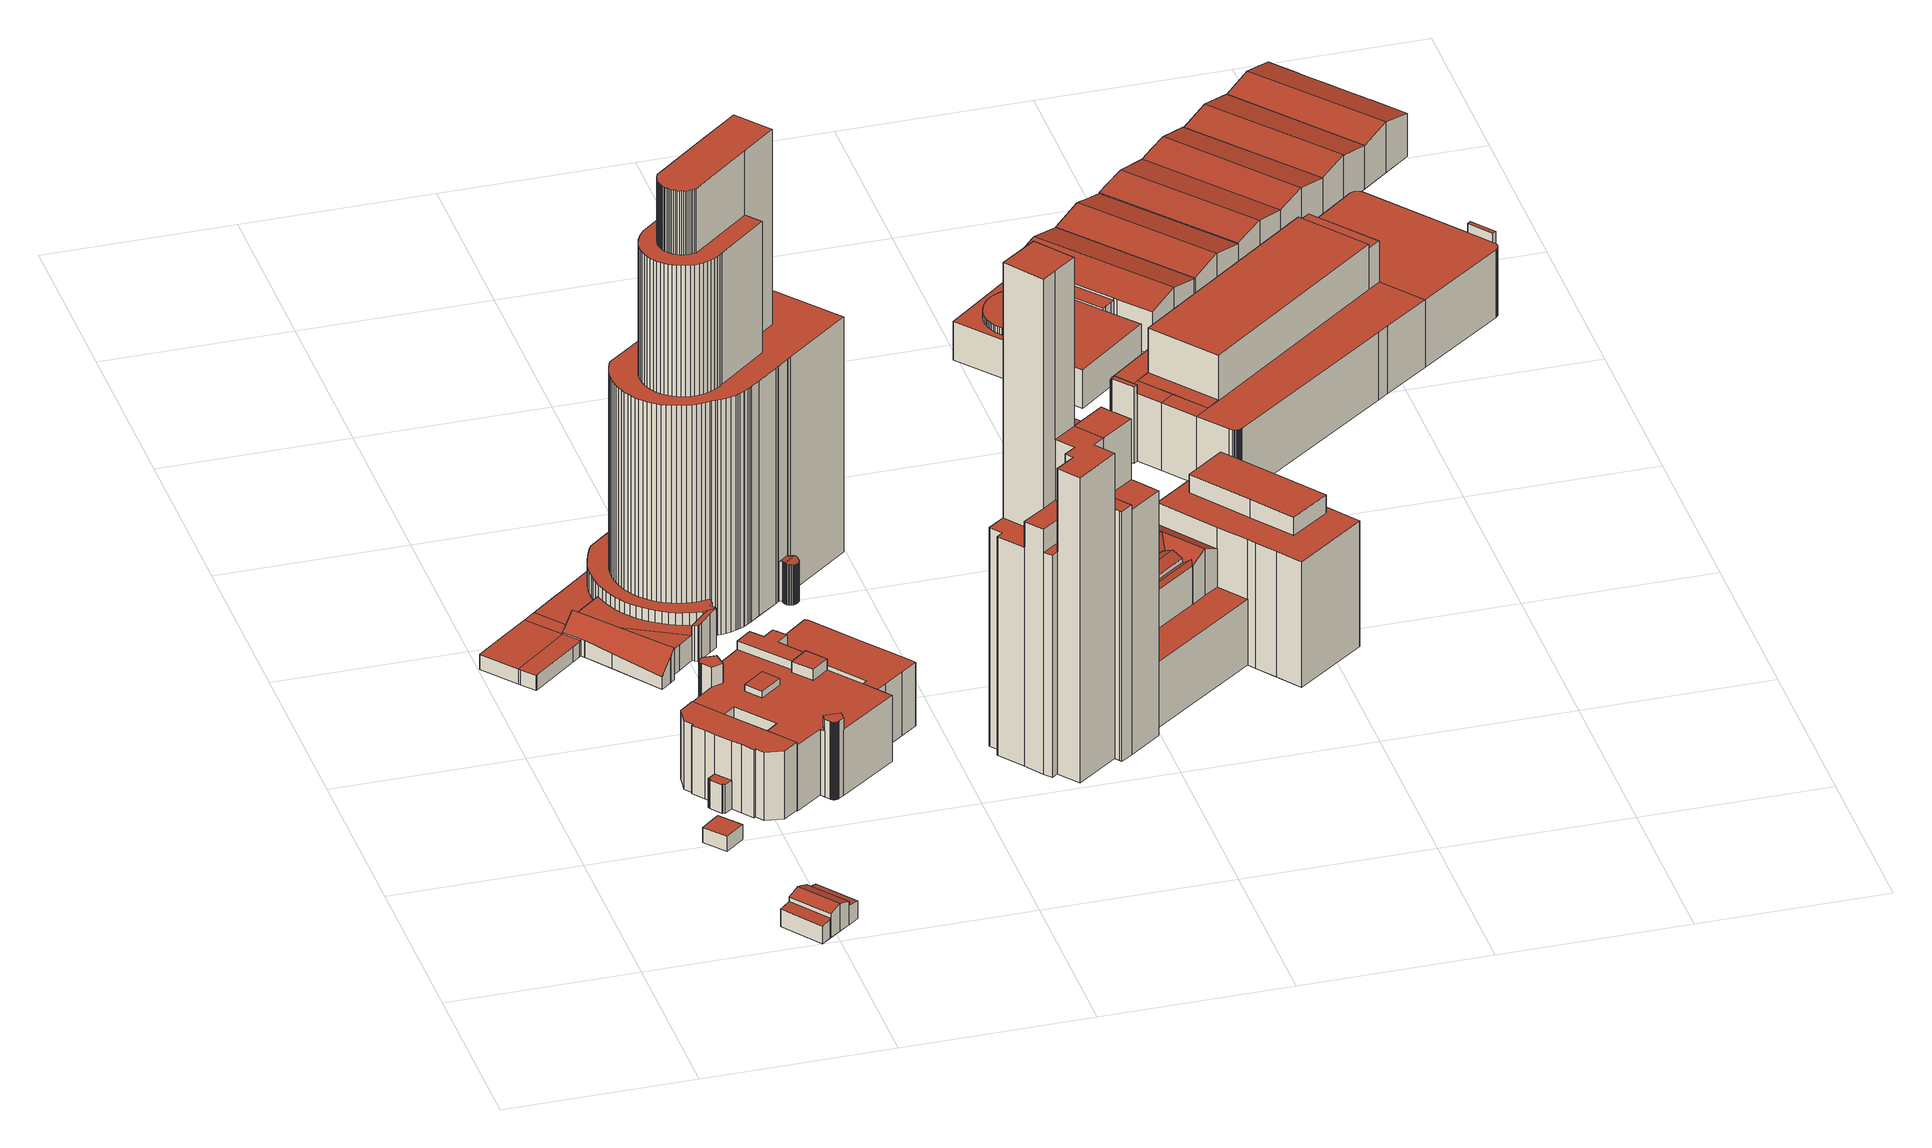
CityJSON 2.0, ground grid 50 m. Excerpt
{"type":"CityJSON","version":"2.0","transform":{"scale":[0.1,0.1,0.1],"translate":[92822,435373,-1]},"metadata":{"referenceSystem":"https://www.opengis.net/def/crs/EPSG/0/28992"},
"CityObjects":{
"building1":{"type":"Building","attributes":{"TerrainHeight":-0.33,"bron_geo":"Lidar 15-30 punten - nov. 2008","bron_tex":"UltraCAM-X 10cm juni 2008","status":"1","voll_tex":"complete"},"geometry":[{"type":"MultiSurface","lod":"2","boundaries":[[[0,1,2,3,4]],[[5,6,0,4,7]],[[8,9,10,11,12,13]],[[14,15,16,17,18,19]],[[20,21,22,23]],[[19,24,25,14]],[[18,23,24,19]],[[17,26,23,18]],[[16,20,26,17]],[[15,27,20,16]],[[3,28,29,4]],[[2,25,28,3]],[[1,15,14,2]],[[0,30,27,1]],[[7,31,32,5]],[[4,29,31,7]],[[6,33,30,0]],[[5,11,10,6]],[[12,34,22,13]],[[11,32,34,12]],[[9,35,33,10]],[[8,21,35,9]],[[13,22,21,8]]],"semantics":{"surfaces":[{"type":"RoofSurface"},{"type":"GroundSurface"},{"type":"WallSurface"}],"values":[0,0,0,0,1,2,2,2,2,2,2,2,2,2,2,2,2,2,2,2,2,2,2]}}]},
"building2":{"type":"Building","attributes":{"TerrainHeight":3.56,"bron_geo":"Lidar 15-30 punten - nov. 2008","bron_tex":"UltraCAM-X 10cm juni 2008","status":"1","voll_tex":"complete"},"geometry":[{"type":"MultiSurface","lod":"2","boundaries":[[[36,37,38,39]],[[40,41,42,43]],[[39,40,43,36]],[[38,41,40,39]],[[37,42,41,38]],[[36,43,42,37]]],"semantics":{"surfaces":[{"type":"RoofSurface"},{"type":"GroundSurface"},{"type":"WallSurface"}],"values":[0,1,2,2,2,2]}}]},
"building3":{"type":"Building","attributes":{"TerrainHeight":3.08,"bron_geo":"Lidar 15-30 punten - nov. 2008","bron_tex":"UltraCAM-X 10cm juni 2008","status":"1","voll_tex":"complete"},"geometry":[{"type":"MultiSurface","lod":"2","boundaries":[[[44,45,46,47,48]],[[49,50,51,52]],[[53,54,55,56,57,58,59,60]],[[61,62,63,64,65,66,67,64,63,68,69,70,71,72,73,74,75,76,77,78,79,80,81,82,83,84,85,86,87,88,89,90,91]],[[92,93,94,95,96,97,98,99,100]],[[101,102,103,104,105,106,107,108,109,110,111,112,113,114,115]],[[116,117,118,119,120,121,122,123,124,125,126,127,128,129,130,131]],[[132,133,134,135,136]],[[137,138,139,140,141,142,143,144,145,146,147,148,149,150,151,152,153,154,155,156,157,158,159,160,161,162]],[[163,164,165,166,167,168,169,170,171,172,173,174,175,176,177,178,179,180,181,182,183,184,185]],[[186,187,188,189]],[[190,191,192,193,194,195,196,197,198,199,200,201,202,203,204,205,206,207,208,209,210,211,212,213,214,215,216,217,218,219,220,221,222,223,224,225,226,227,228,229,230,231,232,233,234,235,236,237,238,239,240,241,242,243,244,245,246,247,248,249,250,251,252,253,254,255,256,257,258,259,260]],[[47,82,81,48]],[[46,92,100,47]],[[45,132,136,46]],[[44,80,79,45]],[[48,81,80,44]],[[60,228,227,53]],[[58,222,221,59]],[[57,223,222,58]],[[56,224,223,57]],[[55,225,224,56]],[[54,226,225,55]],[[53,227,226,54]],[[89,261,235,90]],[[88,236,261,89]],[[84,262,263,85]],[[83,264,262,84]],[[78,133,132,79]],[[77,163,185,78]],[[76,193,192,77]],[[75,265,193,76]],[[71,213,266,72]],[[70,214,213,71]],[[69,215,214,70]],[[63,187,186,68]],[[62,188,187,63]],[[61,189,188,62]],[[90,235,234,91]],[[98,247,264,99]],[[97,248,247,98]],[[96,249,248,97]],[[95,250,249,96]],[[94,180,179,95]],[[93,181,180,94]],[[92,182,181,93]],[[99,83,82,100]],[[106,242,241,107]],[[105,243,242,106]],[[104,244,243,105]],[[103,267,244,104]],[[102,245,267,103]],[[101,246,245,102]],[[115,263,246,101]],[[114,86,85,115]],[[113,87,86,114]],[[112,88,87,113]],[[111,237,236,112]],[[110,238,237,111]],[[109,239,238,110]],[[108,240,239,109]],[[107,241,240,108]],[[128,233,232,129]],[[127,234,233,128]],[[126,61,91,127]],[[125,186,189,126]],[[124,69,68,125]],[[123,216,215,124]],[[122,217,216,123]],[[121,218,217,122]],[[120,219,218,121]],[[119,220,219,120]],[[118,221,220,119]],[[117,60,59,118]],[[116,229,228,117]],[[131,230,229,116]],[[130,231,230,131]],[[129,232,231,130]],[[139,73,72,140]],[[138,74,73,139]],[[137,75,74,138]],[[162,194,265,137]],[[161,195,194,162]],[[160,196,195,161]],[[159,197,196,160]],[[158,198,197,159]],[[157,268,198,158]],[[156,199,268,157]],[[155,200,199,156]],[[154,201,200,155]],[[153,202,201,154]],[[152,203,202,153]],[[151,204,203,152]],[[150,269,204,151]],[[149,205,269,150]],[[148,206,205,149]],[[147,207,206,148]],[[146,208,207,147]],[[145,270,208,146]],[[144,209,270,145]],[[143,210,209,144]],[[142,211,210,143]],[[141,212,211,142]],[[140,266,212,141]],[[178,251,250,179]],[[177,252,251,178]],[[176,253,252,177]],[[175,254,253,176]],[[174,271,254,175]],[[173,255,271,174]],[[172,272,255,173]],[[171,256,272,172]],[[170,257,256,171]],[[169,258,257,170]],[[168,259,258,169]],[[167,260,259,168]],[[166,190,260,167]],[[165,273,190,166]],[[164,191,273,165]],[[163,192,191,164]],[[184,134,133,185]],[[183,135,134,184]],[[182,136,135,183]],[[51,66,65,52]],[[50,67,66,51]],[[49,64,67,50]],[[52,65,64,49]]],"semantics":{"surfaces":[{"type":"RoofSurface"},{"type":"GroundSurface"},{"type":"WallSurface"}],"values":[0,0,0,0,0,0,0,0,0,0,0,1,2,2,2,2,2,2,2,2,2,2,2,2,2,2,2,2,2,2,2,2,2,2,2,2,2,2,2,2,2,2,2,2,2,2,2,2,2,2,2,2,2,2,2,2,2,2,2,2,2,2,2,2,2,2,2,2,2,2,2,2,2,2,2,2,2,2,2,2,2,2,2,2,2,2,2,2,2,2,2,2,2,2,2,2,2,2,2,2,2,2,2,2,2,2,2,2,2,2,2,2,2,2,2,2,2,2,2,2,2,2,2,2,2,2,2]}}]},
"building4":{"type":"Building","attributes":{"TerrainHeight":3.05,"bron_geo":"Lidar 15-30 punten - nov. 2008","bron_tex":"UltraCAM-X 10cm juni 2008","status":"1","voll_tex":"complete"},"geometry":[{"type":"MultiSurface","lod":"2","boundaries":[[[274,275,276,277,278,279,280,281,282,283,284,285,286]],[[287,288,289,290,291,292,293,294,295,296,297,298,299,300,301,302]],[[303,304,305,306,307,308,309,310,311,312,313,314,315,316,317,318,319,320,321,322,323,324,325,326]],[[327,328,304,303]],[[329,330,290,289]],[[331,330,329,332,333]],[[334,335,336,337,338,339,330,331]],[[340,341,342,343,344,345,346,347,348]],[[349,350,351,352,353,354,355,356,357,358,359,360,361,362,363,364,365,366,367]],[[368,369,370,371,372,373,374,375,376,377,378,379,380,381,382,383,384,385,386,387,388,389,390,391,392,393,394,395,396,397,398,399,400,401,357,356]],[[402,403,404,405,406,407,408,409,410,411,412,413,414,415,416,417,418,419,420,421,422,423,424,425,426,427,428,429,430,431,432,433,434,435,436,437]],[[438,439,440,441,442,443,444,445,446,447,448,449,450,451,452,453,454,455,456,457,458,459,460,461,462,463,464,465,466,467,468,469,470,471,472,473,474,475,476,477,478,479,480,481,482,483,484,485,486,487,488,489,490,491,492,493,494,495,496,497,498,499,500,501,502,503,504,505,506,507,508,509,510,511,512,513,514,515,516,517]],[[518,519,520,521,522,523,524,525,526,527,528,529,530,531,532,533,534,535,536,537,538,539,540,541,542,543,544,545,546,547,548,549,550,551,552,553,554,555,556,519,518,557,558,559,560,561,562,563,564,565,566,567,568,569,570,571,572,573,574,575,576,577,578,579,580,581,582,583,584,585,586,587,588,589,590,591,592,593,594,595,596,597,598,599,600,601,602,603,604,605,606,607,608,609,610,611]],[[612,613,614,615,616,617,618,619,620,621,622,623,624,625,626,627,628,629,630,631,632,633,634,635,636,637,638,639,640,641,642,643,644,645,646,647,648,649,650,651,652,653,654,655,656,657,658,659,660,661,662,663,664,665,666,667,668,669,670,671,672,673,674,675,676,677,678,679]],[[680,681,682,683,684,685,686,687,688,689,690,691,692,693,694,695,696,697,698,699,700,701,702,703,704,705,706,707,708,709,710,711,712,713,714,715,716,717,718,719,720,721,722,723,724,725,726,727,728,729,730,731,732,733,734,735,736,737,738,739,740,741,742,743,744,745,746,747,748,749,750,751,752,753,754,755,756,757,758,759,760]],[[436,672,671,437]],[[435,673,672,436]],[[434,674,673,435]],[[433,675,674,434]],[[432,676,675,433]],[[431,677,676,432]],[[430,678,677,431]],[[429,679,678,430]],[[428,554,553,429]],[[427,555,554,428]],[[426,556,555,427]],[[425,647,646,426]],[[424,648,647,425]],[[423,649,648,424]],[[422,650,649,423]],[[421,651,650,422]],[[420,652,651,421]],[[419,653,652,420]],[[418,654,653,419]],[[417,655,654,418]],[[416,656,655,417]],[[415,657,656,416]],[[414,658,657,415]],[[413,659,658,414]],[[412,660,659,413]],[[411,661,660,412]],[[410,662,661,411]],[[409,663,662,410]],[[408,664,663,409]],[[407,665,664,408]],[[406,666,665,407]],[[405,667,666,406]],[[404,668,667,405]],[[403,669,668,404]],[[402,670,669,403]],[[437,671,670,402]],[[488,295,294,489]],[[487,296,295,488]],[[486,297,296,487]],[[485,298,297,486]],[[484,299,298,485]],[[483,300,299,484]],[[482,301,300,483]],[[481,302,301,482]],[[480,753,761,481]],[[479,754,753,480]],[[478,762,754,479]],[[477,755,762,478]],[[476,763,755,477]],[[475,756,763,476]],[[474,764,756,475]],[[473,757,764,474]],[[472,758,757,473]],[[471,759,758,472]],[[517,765,732,438]],[[516,733,765,517]],[[515,734,733,516]],[[514,735,734,515]],[[513,736,735,514]],[[512,737,736,513]],[[510,766,767,511]],[[509,307,306,510]],[[508,308,307,509]],[[507,309,308,508]],[[506,310,309,507]],[[505,311,310,506]],[[504,312,311,505]],[[503,313,312,504]],[[502,314,313,503]],[[501,315,314,502]],[[500,316,315,501]],[[499,317,316,500]],[[498,318,317,499]],[[497,319,318,498]],[[496,320,319,497]],[[495,321,320,496]],[[494,322,321,495]],[[493,323,322,494]],[[492,324,323,493]],[[491,768,769,492]],[[490,293,292,491]],[[489,294,293,490]],[[566,464,463,567]],[[565,465,464,566]],[[564,466,465,565]],[[563,467,466,564]],[[562,468,467,563]],[[561,469,468,562]],[[560,470,469,561]],[[559,471,470,560]],[[558,760,759,559]],[[557,680,760,558]],[[518,681,680,557]],[[611,682,681,518]],[[610,367,366,611]],[[609,721,720,610]],[[608,722,721,609]],[[607,770,722,608]],[[606,723,770,607]],[[605,771,723,606]],[[604,724,771,605]],[[603,772,724,604]],[[602,725,772,603]],[[601,726,725,602]],[[600,773,726,601]],[[599,727,773,600]],[[598,728,727,599]],[[597,729,728,598]],[[596,730,729,597]],[[595,774,730,596]],[[594,731,774,595]],[[593,775,731,594]],[[592,732,775,593]],[[591,439,438,592]],[[590,440,439,591]],[[589,441,440,590]],[[588,442,441,589]],[[587,443,442,588]],[[586,444,443,587]],[[585,445,444,586]],[[584,446,445,585]],[[583,447,446,584]],[[582,448,447,583]],[[581,449,448,582]],[[580,450,449,581]],[[579,451,450,580]],[[578,452,451,579]],[[577,453,452,578]],[[576,454,453,577]],[[575,455,454,576]],[[574,456,455,575]],[[573,457,456,574]],[[572,458,457,573]],[[571,459,458,572]],[[570,460,459,571]],[[569,461,460,570]],[[568,462,461,569]],[[567,463,462,568]],[[619,545,544,620]],[[618,546,545,619]],[[617,547,546,618]],[[616,548,547,617]],[[615,549,548,616]],[[614,550,549,615]],[[613,551,550,614]],[[612,552,551,613]],[[679,553,552,612]],[[645,519,556,646]],[[644,520,519,645]],[[643,521,520,644]],[[642,522,521,643]],[[641,523,522,642]],[[640,524,523,641]],[[639,525,524,640]],[[638,526,525,639]],[[637,527,526,638]],[[636,528,527,637]],[[635,529,528,636]],[[634,530,529,635]],[[633,531,530,634]],[[632,532,531,633]],[[631,533,532,632]],[[630,534,533,631]],[[629,535,534,630]],[[628,536,535,629]],[[627,537,536,628]],[[626,538,537,627]],[[625,539,538,626]],[[624,540,539,625]],[[623,541,540,624]],[[622,542,541,623]],[[621,543,542,622]],[[620,544,543,621]],[[288,751,776,289]],[[287,752,751,288]],[[302,761,752,287]],[[291,777,768,292]],[[325,291,290,326]],[[324,769,777,325]],[[305,778,766,306]],[[326,779,780,303]],[[328,781,740,304]],[[327,741,781,328]],[[303,780,741,327]],[[289,776,782,329]],[[332,783,750,333]],[[329,782,783,332]],[[333,750,784,331]],[[338,785,746,339]],[[337,747,785,338]],[[336,748,747,337]],[[335,749,748,336]],[[334,786,749,335]],[[331,784,786,334]],[[347,305,304,348]],[[346,767,778,347]],[[345,512,511,346]],[[344,787,737,345]],[[343,738,787,344]],[[342,788,738,343]],[[341,739,788,342]],[[340,789,739,341]],[[348,740,789,340]],[[285,290,330,286]],[[284,741,779,285]],[[283,790,741,284]],[[282,742,790,283]],[[281,743,742,282]],[[280,743,281]],[[279,791,743,280]],[[278,744,791,279]],[[277,792,744,278]],[[276,745,792,277]],[[275,793,745,276]],[[274,746,793,275]],[[286,330,339,274]],[[365,683,682,366]],[[364,684,683,365]],[[363,685,684,364]],[[362,686,685,363]],[[361,794,686,362]],[[360,687,794,361]],[[359,795,687,360]],[[358,688,795,359]],[[357,689,688,358]],[[355,714,796,356]],[[354,715,714,355]],[[353,716,715,354]],[[352,717,716,353]],[[351,797,717,352]],[[350,718,797,351]],[[349,719,718,350]],[[367,720,719,349]],[[401,798,689,357]],[[400,690,798,401]],[[399,799,690,400]],[[398,691,799,399]],[[397,692,691,398]],[[396,693,692,397]],[[395,694,693,396]],[[394,695,694,395]],[[393,696,695,394]],[[392,697,696,393]],[[391,800,697,392]],[[390,698,800,391]],[[389,699,698,390]],[[388,700,699,389]],[[387,801,700,388]],[[386,701,801,387]],[[385,802,701,386]],[[384,702,802,385]],[[383,803,702,384]],[[382,703,803,383]],[[381,804,703,382]],[[380,704,804,381]],[[379,705,704,380]],[[378,805,705,379]],[[377,706,805,378]],[[376,707,706,377]],[[375,806,707,376]],[[374,708,806,375]],[[373,709,708,374]],[[372,807,709,373]],[[371,710,807,372]],[[370,711,710,371]],[[369,712,711,370]],[[368,713,712,369]],[[356,796,713,368]]],"semantics":{"surfaces":[{"type":"RoofSurface"},{"type":"GroundSurface"},{"type":"WallSurface"}],"values":[0,0,0,0,0,0,0,0,0,0,0,0,0,0,1,2,2,2,2,2,2,2,2,2,2,2,2,2,2,2,2,2,2,2,2,2,2,2,2,2,2,2,2,2,2,2,2,2,2,2,2,2,2,2,2,2,2,2,2,2,2,2,2,2,2,2,2,2,2,2,2,2,2,2,2,2,2,2,2,2,2,2,2,2,2,2,2,2,2,2,2,2,2,2,2,2,2,2,2,2,2,2,2,2,2,2,2,2,2,2,2,2,2,2,2,2,2,2,2,2,2,2,2,2,2,2,2,2,2,2,2,2,2,2,2,2,2,2,2,2,2,2,2,2,2,2,2,2,2,2,2,2,2,2,2,2,2,2,2,2,2,2,2,2,2,2,2,2,2,2,2,2,2,2,2,2,2,2,2,2,2,2,2,2,2,2,2,2,2,2,2,2,2,2,2,2,2,2,2,2,2,2,2,2,2,2,2,2,2,2,2,2,2,2,2,2,2,2,2,2,2,2,2,2,2,2,2,2,2,2,2,2,2,2,2,2,2,2,2,2,2,2,2,2,2,2,2,2,2,2,2,2,2,2,2,2,2,2,2,2,2,2,2,2,2,2,2,2,2,2,2,2,2,2,2,2,2,2,2,2,2,2,2]}}]},
"building5":{"type":"Building","attributes":{"TerrainHeight":1.81,"bron_geo":"Lidar 15-30 punten - nov. 2008","bron_tex":"UltraCAM-X 10cm juni 2008","status":"1","voll_tex":"complete"},"geometry":[{"type":"MultiSurface","lod":"2","boundaries":[[[808,809,810,811]],[[811,810,812,813,814,815]],[[816,817,818,819,820,821,822,823]],[[823,822,824,825,826,827,828]],[[829,830,831,832,833]],[[833,832,834,835,836]],[[837,838,839,840,841,842,843,844,845]],[[845,844,846,847]],[[848,849,850,851,852,853]],[[854,855,856,857,858]],[[859,860,861,862,863,864]],[[865,866,867,868,869,870,871]],[[872,873,874,875,876]],[[877,878,879,880,881]],[[882,883,884,885,886,887,888,889]],[[890,891,892,893,894,895,896,891,890,897,898,899,900,901,902,903,904,905,906,907,908]],[[909,910,911,912,913,914]],[[915,916,917,918]],[[919,920,921,922,923,924]],[[925,859,864,926,927,928,929,930,931,932]],[[933,934,935,936,937,938,939,940,941,942,943,944,945,946,947,948,949,950,951,952,953,954,955]],[[809,842,956,810]],[[808,836,835,809]],[[811,957,958,808]],[[814,817,816,815]],[[813,818,817,814]],[[812,819,818,813]],[[810,956,841,812]],[[815,959,957,811]],[[819,841,820]],[[823,960,959,816]],[[827,945,944,828]],[[826,961,945,827]],[[825,946,961,826]],[[824,840,825]],[[828,944,960,823]],[[830,962,963,831]],[[829,918,964,830]],[[837,948,947,838]],[[845,965,948,837]],[[843,964,966,844]],[[831,963,962,843]],[[842,835,834]],[[839,967,946,840]],[[838,947,967,839]],[[847,968,965,845]],[[844,966,917,846]],[[851,854,858,852]],[[850,935,969,851]],[[849,970,935,850]],[[848,936,970,849]],[[856,933,971,857]],[[855,934,933,856]],[[854,969,934,855]],[[863,867,866,864]],[[862,958,972,863]],[[973,833,836,862]],[[861,829,833,973]],[[860,971,974,861]],[[859,858,857,860]],[[871,975,976,865]],[[870,943,975,871]],[[869,944,943,870]],[[868,959,944,869]],[[867,972,959,868]],[[876,976,977,872]],[[875,866,865,876]],[[874,926,864,875]],[[873,913,912,874]],[[872,884,883,873]],[[877,939,938,878]],[[881,978,939,877]],[[885,979,942,886]],[[884,977,979,885]],[[889,980,981,882]],[[888,940,980,889]],[[887,941,940,888]],[[886,942,941,887]],[[906,982,968,907]],[[905,949,982,906]],[[904,983,949,905]],[[903,950,983,904]],[[902,984,950,903]],[[901,951,984,902]],[[900,952,951,901]],[[899,953,952,900]],[[898,985,953,899]],[[897,954,985,898]],[[890,955,954,897]],[[908,917,916,890]],[[907,847,846,908]],[[913,883,882,914]],[[909,881,880,910]],[[914,981,978,909]],[[915,933,955,916]],[[918,974,933,915]],[[924,893,892,919]],[[923,894,893,924]],[[922,895,894,923]],[[921,896,895,922]],[[920,891,896,921]],[[919,892,891,920]],[[929,879,878,930]],[[928,880,879,929]],[[927,911,910,928]],[[926,912,911,927]],[[925,853,852,859]],[[932,848,853,925]],[[931,937,936,932]],[[930,938,937,931]]],"semantics":{"surfaces":[{"type":"RoofSurface"},{"type":"GroundSurface"},{"type":"WallSurface"}],"values":[0,0,0,0,0,0,0,0,0,0,0,0,0,0,0,0,0,0,0,0,1,2,2,2,2,2,2,2,2,2,2,2,2,2,2,2,2,2,2,2,2,2,2,2,2,2,2,2,2,2,2,2,2,2,2,2,2,2,2,2,2,2,2,2,2,2,2,2,2,2,2,2,2,2,2,2,2,2,2,2,2,2,2,2,2,2,2,2,2,2,2,2,2,2,2,2,2,2,2,2,2,2,2,2,2,2,2,2,2,2]}}]},
"building6":{"type":"Building","attributes":{"TerrainHeight":3.61,"bron_geo":"Lidar 15-30 punten - nov. 2008","bron_tex":"UltraCAM-X 10cm juni 2008","status":"1","voll_tex":"complete"},"geometry":[{"type":"MultiSurface","lod":"2","boundaries":[[[986,987,988,989]],[[990,991,992,993]],[[994,995,996,997]],[[998,999,1000,1001,1002,1003,1004,1005,1006,1007,1008,1009,1010,1011,1012,1013,1014,995,994]],[[1015,1012,1011,1016,1017,1018,1019,1020,1021,1022,1023,1024,1025,1026,1027,1028,1029,1030,1031,1032,1033,1034,1035,1036,1037,1038]],[[1039,1040,1041,1042,1043,1044,1045,1046,1047,1015,1038,1048,1049,1050,1051,1052,1053,1054,1055,1056,1057,1058,1059,1060,1061]],[[1062,997,996,1045,1044]],[[1063,1064,1065,1066]],[[1067,1068,1069,1070]],[[1071,1072,1073,1074]],[[1075,1076,1077,1078,1079,1080,1081,1082,1083,1084,1085,1086,1087,1088,1089,1090,1091,1092,1093,1094,1095,1096,1097,1098,1099,1100,1101,1102,1103,1104,1105,1106,1107,1108,1109,1110,1111,1112,1113,1114,1115,1116,1117,1118,1119,1120,1121,1122,1123,1124,1125,1126,1127,1128,1129,1130,1131,1132,1133]],[[988,1121,1120,989]],[[987,1122,1121,988]],[[986,1123,1122,987]],[[989,1027,1026,986]],[[992,1091,1090,993]],[[1134,1044,1043,992]],[[991,1062,1044,1134]],[[990,1089,1088,991]],[[993,1090,1089,990]],[[997,1135,1136,994]],[[1010,1075,1137,1011]],[[1009,1076,1075,1010]],[[1008,1077,1076,1009]],[[1007,1078,1077,1008]],[[1006,1079,1078,1007]],[[1005,1080,1079,1006]],[[1004,1081,1080,1005]],[[1003,1082,1081,1004]],[[1002,1083,1082,1003]],[[1001,1084,1083,1002]],[[1000,1085,1084,1001]],[[999,1086,1085,1000]],[[998,1087,1086,999]],[[994,1136,1087,998]],[[1037,1110,1138,1038]],[[1036,1111,1110,1037]],[[1035,1112,1111,1036]],[[1034,1113,1112,1035]],[[1033,1114,1113,1034]],[[1032,1115,1114,1033]],[[1031,1116,1115,1032]],[[1030,1117,1116,1031]],[[1029,1118,1117,1030]],[[1028,1119,1118,1029]],[[1027,1120,1119,1028]],[[1025,1124,1123,1026]],[[1024,1125,1124,1025]],[[1023,1126,1125,1024]],[[1022,1127,1126,1023]],[[1021,1128,1127,1022]],[[1020,1129,1128,1021]],[[1019,1130,1129,1020]],[[1018,1131,1130,1019]],[[1017,1132,1131,1018]],[[1016,1133,1132,1017]],[[1011,1137,1133,1016]],[[1060,1097,1096,1061]],[[1059,1098,1097,1060]],[[1058,1099,1098,1059]],[[1057,1100,1099,1058]],[[1056,1101,1100,1057]],[[1055,1102,1101,1056]],[[1054,1103,1102,1055]],[[1053,1104,1103,1054]],[[1052,1105,1104,1053]],[[1051,1106,1105,1052]],[[1050,1107,1106,1051]],[[1049,1108,1107,1050]],[[1048,1109,1108,1049]],[[1038,1138,1109,1048]],[[1042,1092,1091,1043]],[[1041,1093,1092,1042]],[[1040,1094,1093,1041]],[[1039,1095,1094,1040]],[[1061,1096,1095,1039]],[[1062,1088,1135,997]],[[1065,1047,1046,1066]],[[1064,1067,1070,1065]],[[1063,1014,1013,1064]],[[1066,1073,1072,1063]],[[1069,1015,1047,1070]],[[1068,1012,1015,1069]],[[1067,1013,1012,1068]],[[1073,1046,1045,1074]],[[1071,995,1014,1072]],[[1074,1045,996,1139]],[[1139,996,995,1071]]],"semantics":{"surfaces":[{"type":"RoofSurface"},{"type":"GroundSurface"},{"type":"WallSurface"}],"values":[0,0,0,0,0,0,0,0,0,0,1,2,2,2,2,2,2,2,2,2,2,2,2,2,2,2,2,2,2,2,2,2,2,2,2,2,2,2,2,2,2,2,2,2,2,2,2,2,2,2,2,2,2,2,2,2,2,2,2,2,2,2,2,2,2,2,2,2,2,2,2,2,2,2,2,2,2,2,2,2,2,2,2,2,2,2,2,2]}}]},
"building7":{"type":"Building","attributes":{"TerrainHeight":3.2,"bron_geo":"Lidar 15-30 punten - nov. 2008","bron_tex":"UltraCAM-X 10cm juni 2008","status":"1","voll_tex":"complete"},"geometry":[{"type":"MultiSurface","lod":"2","boundaries":[[[1140,1141,1142,1143,1144]],[[1142,1145,1146,1143]],[[1147,1148,1149,1150,1151,1152,1153,1154,1155,1156,1157,1158,1159,1160,1161,1162]],[[1163,1164,1150,1149]],[[1165,1166,1167,1168,1169,1170,1171,1172,1173,1174,1175,1176,1177,1178,1179,1180,1181,1182,1183,1184,1185,1186,1187,1188,1189,1190,1191,1192,1193,1194,1195,1196,1197,1198,1199,1200,1201,1202,1203,1204,1205,1206,1207,1208,1209,1210,1211,1212,1213,1214,1215,1216,1217,1218,1219,1220,1221,1222,1223,1224,1225,1226,1227,1228,1229,1230,1231,1232,1233,1234,1235,1236,1237,1238,1239,1240,1241,1242,1243,1244,1245,1246,1247,1248,1249,1250,1251,1252,1253,1254]],[[1255,1256,1257,1258]],[[1258,1257,1259,1260,1261]],[[1262,1263,1264,1265,1266]],[[1264,1263,1141,1140]],[[1267,1268,1269,1270,1271]],[[1272,1273,1268,1267]],[[1274,1275,1276,1277,1278,1279,1280,1281,1282,1283,1284,1285,1286,1287,1288,1289,1290,1291,1292,1293,1294,1295,1296,1297,1298,1299,1300,1301,1302,1303,1304,1305,1306,1307,1308,1309,1310,1311,1312,1313,1314,1315,1316,1317,1318,1319,1320,1321,1322,1323,1324,1325,1326,1327,1328,1329,1330,1331,1332,1333,1334,1335,1336,1337,1338,1339,1340,1341,1342,1343,1344,1345,1346,1347,1348,1349,1350,1351,1352,1353,1354,1355,1356,1357,1358,1359,1360,1361,1362,1363,1364,1365,1275,1274,1366,1367,1368,1369,1370,1371,1372,1373]],[[1374,1375,1376,1377,1378,1379]],[[1380,1381,1382,1383,1374,1379,1384,1385,1386,1387]],[[1388,1389,1390,1391,1392,1393]],[[1394,1395,1396,1397,1398,1399,1400,1401,1402,1403,1404,1405,1406,1407,1408,1409,1410,1411,1412,1413,1414,1415,1416,1417,1418,1419,1420,1421,1422,1423]],[[1144,1424,1425,1140]],[[1143,1426,1424,1144]],[[1141,1427,1428,1142]],[[1146,1414,1426,1143]],[[1145,1273,1272,1146]],[[1142,1428,1429,1145]],[[1378,1430,1431,1379]],[[1377,1432,1430,1378]],[[1375,1433,1434,1376]],[[1374,1435,1433,1375]],[[1386,1411,1410,1387]],[[1385,1412,1411,1386]],[[1384,1413,1412,1385]],[[1379,1431,1413,1384]],[[1383,1395,1435,1374]],[[1382,1396,1395,1383]],[[1381,1397,1396,1382]],[[1380,1392,1391,1381]],[[1387,1410,1409,1380]],[[1148,1415,1436,1149]],[[1147,1416,1415,1148]],[[1162,1437,1416,1147]],[[1161,1417,1437,1162]],[[1160,1438,1417,1161]],[[1159,1418,1438,1160]],[[1158,1439,1418,1159]],[[1157,1419,1439,1158]],[[1156,1440,1419,1157]],[[1155,1420,1440,1156]],[[1154,1441,1420,1155]],[[1153,1421,1441,1154]],[[1152,1422,1421,1153]],[[1151,1423,1422,1152]],[[1150,1442,1423,1151]],[[1149,1436,1443,1163]],[[1164,1444,1442,1150]],[[1392,1409,1408,1393]],[[1390,1398,1397,1391]],[[1389,1399,1398,1390]],[[1388,1400,1399,1389]],[[1393,1371,1370,1388]],[[1258,1445,1432,1255]],[[1256,1434,1446,1257]],[[1255,1377,1376,1256]],[[1261,1447,1445,1258]],[[1260,1448,1447,1261]],[[1257,1446,1394,1259]],[[1265,1449,1448,1266]],[[1264,1450,1449,1265]],[[1262,1394,1451,1263]],[[1266,1260,1259,1262]],[[1140,1425,1450,1264]],[[1263,1451,1427,1141]],[[1271,1443,1452,1267]],[[1270,1164,1163,1271]],[[1269,1453,1444,1270]],[[1268,1454,1453,1269]],[[1267,1452,1414,1272]],[[1273,1429,1454,1268]],[[1372,1407,1406,1373]],[[1371,1408,1407,1372]],[[1369,1401,1400,1370]],[[1368,1402,1401,1369]],[[1367,1403,1402,1368]],[[1366,1404,1403,1367]],[[1274,1405,1404,1366]],[[1373,1406,1405,1274]],[[1253,1287,1286,1254]],[[1252,1288,1287,1253]],[[1251,1289,1288,1252]],[[1250,1290,1289,1251]],[[1249,1291,1290,1250]],[[1248,1292,1291,1249]],[[1247,1293,1292,1248]],[[1246,1294,1293,1247]],[[1245,1295,1294,1246]],[[1244,1296,1295,1245]],[[1243,1297,1296,1244]],[[1242,1298,1297,1243]],[[1241,1299,1298,1242]],[[1240,1300,1299,1241]],[[1239,1301,1300,1240]],[[1238,1302,1301,1239]],[[1237,1303,1302,1238]],[[1236,1304,1303,1237]],[[1235,1305,1304,1236]],[[1234,1306,1305,1235]],[[1233,1307,1306,1234]],[[1232,1308,1307,1233]],[[1231,1309,1308,1232]],[[1230,1310,1309,1231]],[[1229,1311,1310,1230]],[[1228,1312,1311,1229]],[[1227,1313,1312,1228]],[[1226,1314,1313,1227]],[[1225,1315,1314,1226]],[[1224,1316,1315,1225]],[[1223,1317,1316,1224]],[[1222,1318,1317,1223]],[[1221,1319,1318,1222]],[[1220,1320,1319,1221]],[[1219,1321,1320,1220]],[[1218,1322,1321,1219]],[[1217,1323,1322,1218]],[[1216,1324,1323,1217]],[[1215,1325,1324,1216]],[[1214,1326,1325,1215]],[[1213,1327,1326,1214]],[[1212,1328,1327,1213]],[[1211,1329,1328,1212]],[[1210,1330,1329,1211]],[[1209,1331,1330,1210]],[[1208,1332,1331,1209]],[[1207,1333,1332,1208]],[[1206,1334,1333,1207]],[[1205,1335,1334,1206]],[[1204,1336,1335,1205]],[[1203,1337,1336,1204]],[[1202,1338,1337,1203]],[[1201,1339,1338,1202]],[[1200,1340,1339,1201]],[[1199,1341,1340,1200]],[[1198,1342,1341,1199]],[[1197,1343,1342,1198]],[[1196,1344,1343,1197]],[[1195,1345,1344,1196]],[[1194,1346,1345,1195]],[[1193,1347,1346,1194]],[[1192,1348,1347,1193]],[[1191,1349,1348,1192]],[[1190,1350,1349,1191]],[[1189,1351,1350,1190]],[[1188,1352,1351,1189]],[[1187,1353,1352,1188]],[[1186,1354,1353,1187]],[[1185,1355,1354,1186]],[[1184,1356,1355,1185]],[[1183,1357,1356,1184]],[[1182,1358,1357,1183]],[[1181,1359,1358,1182]],[[1180,1360,1359,1181]],[[1179,1361,1360,1180]],[[1178,1362,1361,1179]],[[1177,1363,1362,1178]],[[1176,1364,1363,1177]],[[1175,1365,1364,1176]],[[1174,1275,1365,1175]],[[1173,1277,1275,1174]],[[1172,1278,1277,1173]],[[1171,1279,1278,1172]],[[1170,1280,1279,1171]],[[1169,1281,1280,1170]],[[1168,1282,1281,1169]],[[1167,1283,1282,1168]],[[1166,1284,1283,1167]],[[1165,1285,1284,1166]],[[1254,1286,1285,1165]]],"semantics":{"surfaces":[{"type":"RoofSurface"},{"type":"GroundSurface"},{"type":"WallSurface"}],"values":[0,0,0,0,0,0,0,0,0,0,0,0,0,0,0,1,2,2,2,2,2,2,2,2,2,2,2,2,2,2,2,2,2,2,2,2,2,2,2,2,2,2,2,2,2,2,2,2,2,2,2,2,2,2,2,2,2,2,2,2,2,2,2,2,2,2,2,2,2,2,2,2,2,2,2,2,2,2,2,2,2,2,2,2,2,2,2,2,2,2,2,2,2,2,2,2,2,2,2,2,2,2,2,2,2,2,2,2,2,2,2,2,2,2,2,2,2,2,2,2,2,2,2,2,2,2,2,2,2,2,2,2,2,2,2,2,2,2,2,2,2,2,2,2,2,2,2,2,2,2,2,2,2,2,2,2,2,2,2,2,2,2,2,2,2,2,2,2,2,2,2,2,2]}}]}
},
"vertices":[
[512,44,89],[540,65,77],[463,167,77],[445,154,85],[435,146,89],[407,125,77],[483,22,77],[426,139,85],[455,1,60],[480,20,64],[483,22,64],[407,125,64],[387,110,61],[379,104,60],[463,167,65],[540,65,65],[568,86,60],[510,164,60],[492,188,60],[481,180,62],[568,86,10],[455,1,10],[379,104,10],[492,188,10],[481,180,10],[463,167,10],[510,164,10],[540,65,10],[445,154,10],[435,146,10],[512,44,10],[426,139,10],[407,125,10],[483,22,10],[387,110,10],[480,20,10],
[304,519,53],[349,463,53],[400,504,53],[354,560,53],[354,560,10],[400,504,10],[349,463,10],[304,519,10],
[681,860,229],[726,897,229],[687,947,229],[649,916,229],[641,910,229],[541,819,217],[597,863,217],[565,905,217],[508,860,217],[361,667,92],[365,662,92],[363,660,92],[385,631,92],[388,633,92],[392,628,92],[413,644,92],[382,683,92],[426,769,198],[464,799,198],[542,698,198],[541,819,198],[508,860,198],[565,905,198],[597,863,198],[504,668,198],[562,594,198],[564,591,198],[636,644,198],[644,634,198],[645,653,198],[690,652,198],[690,628,198],[845,742,198],[814,783,198],[788,818,198],[726,897,198],[681,860,198],[641,910,198],[649,916,198],[543,1045,198],[490,1001,198],[426,949,198],[463,948,198],[468,909,198],[437,900,198],[429,894,198],[368,844,198],[371,840,198],[687,947,222],[637,1013,222],[667,1037,222],[646,1062,222],[640,1070,222],[611,1046,222],[584,1078,222],[543,1045,222],[649,916,222],[421,945,254],[419,943,254],[418,942,254],[417,941,254],[416,938,254],[416,936,254],[415,933,254],[416,930,254],[416,928,254],[417,925,254],[419,923,254],[437,900,254],[468,909,254],[463,948,254],[426,949,254],[364,706,205],[382,683,205],[413,644,205],[431,621,205],[454,590,205],[458,593,205],[474,572,205],[523,565,205],[562,594,205],[504,668,205],[426,769,205],[371,840,205],[333,810,205],[328,761,205],[344,740,205],[340,737,205],[726,897,128],[788,818,128],[807,833,128],[707,962,128],[687,947,128],[690,628,231],[690,652,231],[645,653,231],[644,634,231],[654,621,231],[655,620,231],[655,619,231],[656,618,231],[657,617,231],[658,617,231],[659,616,231],[660,615,231],[661,615,231],[662,615,231],[663,615,231],[664,614,231],[665,614,231],[667,614,231],[668,614,231],[669,614,231],[670,614,231],[671,615,231],[672,615,231],[673,616,231],[674,616,231],[676,617,231],[814,783,191],[847,807,191],[900,847,191],[943,879,191],[944,880,191],[939,886,191],[940,886,191],[915,919,191],[901,937,191],[844,1010,191],[786,1084,191],[775,1099,191],[772,1103,191],[747,1135,191],[746,1134,191],[741,1140,191],[646,1062,191],[667,1037,191],[637,1013,191],[687,947,191],[707,962,191],[807,833,191],[788,818,191],[504,668,120],[542,698,120],[464,799,120],[426,769,120],[943,879,10],[847,807,10],[814,783,10],[845,742,10],[676,617,10],[674,616,10],[673,616,10],[672,615,10],[671,615,10],[669,614,10],[668,614,10],[667,614,10],[665,614,10],[664,614,10],[663,615,10],[661,615,10],[660,615,10],[659,616,10],[658,617,10],[656,618,10],[655,619,10],[655,620,10],[654,621,10],[636,644,10],[564,591,10],[562,594,10],[523,565,10],[474,572,10],[458,593,10],[454,590,10],[431,621,10],[413,644,10],[392,628,10],[388,633,10],[385,631,10],[363,660,10],[365,662,10],[361,667,10],[382,683,10],[364,706,10],[340,737,10],[344,740,10],[328,761,10],[333,810,10],[371,840,10],[368,844,10],[437,900,10],[419,923,10],[417,925,10],[416,928,10],[416,930,10],[415,933,10],[416,936,10],[416,938,10],[417,941,10],[419,943,10],[421,945,10],[584,1078,10],[611,1046,10],[640,1070,10],[646,1062,10],[741,1140,10],[746,1134,10],[747,1135,10],[772,1103,10],[786,1084,10],[901,937,10],[915,919,10],[940,886,10],[939,886,10],[944,880,10],[429,894,10],[490,1001,10],[426,949,10],[543,1045,10],[690,628,10],[644,634,10],[418,942,10],[670,614,10],[662,615,10],[657,617,10],[775,1099,10],[844,1010,10],[900,847,10],
[255,1407,58],[262,1398,58],[263,1397,58],[312,1330,54],[402,1207,45],[430,1230,83],[431,1231,85],[431,1231,86],[442,1240,101],[435,1249,101],[433,1251,101],[253,1473,101],[222,1448,58],[272,1633,53],[254,1619,53],[182,1560,53],[253,1473,53],[337,1542,53],[335,1553,53],[334,1570,53],[333,1587,53],[334,1604,53],[335,1621,53],[338,1637,53],[343,1654,53],[348,1669,53],[354,1684,53],[361,1699,53],[369,1713,53],[295,1421,82],[506,1311,82],[556,1351,82],[547,1352,82],[531,1354,82],[514,1357,82],[498,1362,82],[482,1367,82],[467,1374,82],[452,1382,82],[437,1391,82],[424,1401,82],[411,1412,82],[399,1423,82],[388,1436,82],[378,1448,82],[369,1462,82],[361,1475,82],[354,1490,82],[348,1505,82],[343,1521,82],[338,1537,82],[337,1542,82],[253,1473,82],[433,1251,82],[466,1278,82],[151,1535,53],[222,1448,53],[75,1328,53],[85,1482,53],[4,1416,53],[80,1322,53],[109,1287,53],[112,1289,53],[230,1386,53],[251,1403,53],[255,1407,53],[513,1308,110],[520,1304,111],[524,1307,111],[531,1312,113],[559,1335,119],[579,1351,123],[563,1351,121],[556,1351,120],[506,1311,109],[791,1508,124],[791,1505,125],[791,1504,125],[791,1503,125],[791,1500,126],[792,1497,127],[793,1495,127],[794,1493,128],[825,1518,128],[823,1519,127],[822,1521,127],[821,1521,127],[820,1522,126],[819,1522,126],[816,1523,125],[813,1524,125],[811,1524,124],[812,1533,122],[782,1509,122],[795,1492,128],[796,1490,127],[798,1488,126],[801,1487,126],[801,1486,125],[803,1486,125],[806,1485,124],[807,1484,124],[808,1484,124],[811,1484,123],[812,1484,123],[814,1484,123],[816,1485,122],[817,1485,122],[819,1486,122],[820,1486,122],[821,1487,122],[823,1488,122],[824,1488,122],[824,1489,122],[826,1490,122],[827,1492,122],[829,1495,122],[829,1496,122],[830,1497,123],[831,1500,123],[831,1503,124],[831,1505,124],[830,1508,125],[830,1511,126],[829,1513,126],[828,1515,127],[827,1516,127],[826,1517,127],[490,1541,1240],[491,1536,1240],[492,1531,1240],[493,1527,1240],[495,1522,1240],[497,1518,1240],[499,1514,1240],[502,1511,1240],[505,1507,1240],[508,1504,1240],[511,1501,1240],[515,1498,1240],[519,1495,1240],[523,1493,1240],[528,1491,1240],[532,1489,1240],[537,1488,1240],[542,1487,1240],[546,1486,1240],[551,1486,1240],[556,1486,1240],[560,1487,1240],[565,1488,1240],[569,1489,1240],[729,1619,1240],[820,1694,1240],[748,1783,1240],[656,1708,1240],[497,1577,1240],[495,1573,1240],[493,1569,1240],[492,1565,1240],[491,1560,1240],[490,1555,1240],[489,1551,1240],[489,1546,1240],[580,1404,117],[568,1402,117],[557,1401,117],[545,1400,117],[533,1401,117],[520,1402,117],[508,1405,117],[496,1408,117],[485,1412,117],[473,1417,117],[462,1422,117],[452,1429,117],[442,1436,117],[433,1444,117],[425,1452,117],[417,1461,117],[410,1470,117],[403,1480,117],[398,1490,117],[392,1501,117],[388,1512,117],[384,1524,117],[382,1536,117],[380,1548,117],[379,1560,117],[379,1573,117],[380,1585,117],[381,1597,117],[384,1609,117],[387,1620,117],[391,1631,117],[396,1642,117],[784,1942,117],[850,1857,117],[884,1883,117],[770,2024,117],[765,2030,117],[763,2032,117],[523,1838,117],[473,1797,117],[470,1794,117],[457,1784,117],[445,1774,117],[369,1713,117],[361,1699,117],[354,1684,117],[348,1669,117],[343,1654,117],[338,1637,117],[335,1621,117],[334,1604,117],[333,1587,117],[334,1570,117],[335,1553,117],[338,1537,117],[343,1521,117],[348,1505,117],[354,1490,117],[361,1475,117],[369,1462,117],[378,1448,117],[388,1436,117],[399,1423,117],[411,1412,117],[424,1401,117],[437,1391,117],[452,1382,117],[467,1374,117],[482,1367,117],[498,1362,117],[514,1357,117],[531,1354,117],[547,1352,117],[563,1351,117],[579,1351,117],[580,1366,117],[579,1365,117],[570,1376,117],[578,1382,117],[579,1395,117],[813,1534,682],[761,1579,682],[629,1471,682],[622,1464,682],[614,1458,682],[605,1452,682],[595,1447,682],[585,1443,682],[574,1440,682],[563,1438,682],[551,1438,682],[540,1438,682],[529,1440,682],[518,1443,682],[508,1447,682],[498,1452,682],[489,1457,682],[481,1464,682],[474,1470,682],[467,1478,682],[461,1486,682],[456,1496,682],[451,1506,682],[448,1516,682],[445,1528,682],[444,1539,682],[444,1550,682],[445,1562,682],[448,1573,682],[451,1583,682],[456,1593,682],[461,1603,682],[467,1611,682],[473,1619,682],[627,1744,682],[656,1708,682],[748,1783,682],[820,1694,682],[729,1619,682],[821,1541,682],[995,1678,682],[850,1857,682],[784,1942,682],[396,1642,682],[391,1631,682],[387,1620,682],[384,1609,682],[381,1597,682],[380,1585,682],[379,1573,682],[379,1560,682],[380,1548,682],[382,1536,682],[384,1524,682],[388,1512,682],[392,1501,682],[398,1490,682],[403,1480,682],[410,1470,682],[417,1461,682],[425,1452,682],[433,1444,682],[442,1436,682],[452,1429,682],[462,1422,682],[473,1417,682],[485,1412,682],[496,1408,682],[508,1405,682],[520,1402,682],[533,1401,682],[545,1400,682],[557,1401,682],[568,1402,682],[580,1404,682],[583,1404,682],[593,1403,682],[599,1404,682],[607,1404,682],[620,1406,682],[634,1409,682],[647,1413,682],[654,1416,682],[659,1418,682],[671,1424,682],[672,1425,682],[683,1432,682],[689,1437,682],[694,1440,682],[719,1460,682],[773,1501,682],[781,1508,682],[782,1509,682],[812,1533,682],[627,1744,1057],[473,1619,1057],[467,1611,1057],[461,1603,1057],[456,1593,1057],[451,1583,1057],[448,1573,1057],[445,1562,1057],[444,1550,1057],[444,1539,1057],[445,1528,1057],[448,1516,1057],[451,1506,1057],[456,1496,1057],[461,1486,1057],[467,1478,1057],[474,1470,1057],[481,1464,1057],[489,1457,1057],[498,1452,1057],[508,1447,1057],[518,1443,1057],[529,1440,1057],[540,1438,1057],[551,1438,1057],[563,1438,1057],[574,1440,1057],[585,1443,1057],[595,1447,1057],[605,1452,1057],[614,1458,1057],[622,1464,1057],[629,1471,1057],[761,1579,1057],[729,1619,1057],[569,1489,1057],[565,1488,1057],[560,1487,1057],[556,1486,1057],[551,1486,1057],[546,1486,1057],[542,1487,1057],[537,1488,1057],[532,1489,1057],[528,1491,1057],[523,1493,1057],[519,1495,1057],[515,1498,1057],[511,1501,1057],[508,1504,1057],[505,1507,1057],[502,1511,1057],[499,1514,1057],[497,1518,1057],[495,1522,1057],[493,1527,1057],[492,1531,1057],[491,1536,1057],[490,1541,1057],[489,1546,1057],[489,1551,1057],[490,1555,1057],[491,1560,1057],[492,1565,1057],[493,1569,1057],[495,1573,1057],[497,1577,1057],[656,1708,1057],[821,1541,10],[813,1534,10],[812,1533,10],[811,1524,10],[813,1524,10],[816,1523,10],[819,1522,10],[821,1521,10],[823,1519,10],[825,1518,10],[827,1516,10],[829,1513,10],[830,1511,10],[830,1508,10],[831,1505,10],[831,1503,10],[831,1500,10],[830,1497,10],[829,1495,10],[827,1492,10],[826,1490,10],[824,1488,10],[821,1487,10],[819,1486,10],[816,1485,10],[814,1484,10],[811,1484,10],[808,1484,10],[806,1485,10],[803,1486,10],[801,1487,10],[798,1488,10],[796,1490,10],[795,1492,10],[793,1495,10],[792,1497,10],[791,1500,10],[791,1503,10],[791,1505,10],[791,1508,10],[782,1509,10],[781,1508,10],[773,1501,10],[694,1440,10],[683,1432,10],[671,1424,10],[659,1418,10],[647,1413,10],[634,1409,10],[620,1406,10],[607,1404,10],[593,1403,10],[580,1404,10],[578,1382,10],[570,1376,10],[579,1365,10],[580,1366,10],[579,1351,10],[531,1312,10],[520,1304,10],[506,1311,10],[433,1251,10],[442,1240,10],[431,1231,10],[402,1207,10],[263,1397,10],[255,1407,10],[230,1386,10],[112,1289,10],[109,1287,10],[4,1416,10],[254,1619,10],[272,1633,10],[445,1774,10],[457,1784,10],[473,1797,10],[763,2032,10],[770,2024,10],[884,1883,10],[850,1857,10],[995,1678,10],[369,1713,10],[470,1794,10],[523,1838,10],[765,2030,10],[579,1395,10],[547,1352,10],[563,1351,10],[335,1553,10],[338,1537,10],[719,1460,10],[689,1437,10],[672,1425,10],[654,1416,10],[599,1404,10],[583,1404,10],[182,1560,10],[337,1542,10],[556,1351,10],[253,1473,10],[295,1421,10],[466,1278,10],[151,1535,10],[85,1482,10],[75,1328,10],[251,1403,10],[80,1322,10],[559,1335,10],[524,1307,10],[513,1308,10],[435,1249,10],[430,1230,10],[312,1330,10],[262,1398,10],[820,1522,10],[822,1521,10],[794,1493,10],[791,1504,10],[826,1517,10],[828,1515,10],[829,1496,10],[824,1489,10],[823,1488,10],[820,1486,10],[817,1485,10],[812,1484,10],[807,1484,10],[801,1486,10],
[1410,787,318],[1636,958,318],[1619,980,332],[1393,809,332],[1600,1006,316],[1505,933,316],[1510,927,320],[1379,828,320],[1379,828,306],[1510,927,307],[1505,933,311],[1600,1006,312],[1608,1012,312],[1616,1067,332],[1616,1068,332],[1348,869,332],[1551,1078,309],[1547,1075,309],[1436,993,309],[1377,950,309],[1319,907,309],[1427,765,307],[1655,934,307],[1654,935,308],[1657,954,314],[1418,777,314],[1638,956,307],[1636,958,306],[1410,787,308],[1553,1085,312],[1545,1078,306],[1545,1077,306],[1547,1075,306],[1600,1006,307],[1636,958,307],[1655,934,308],[1694,963,332],[1585,1109,332],[1734,992,307],[1626,1139,307],[1364,604,724],[1373,592,724],[1377,587,724],[1408,609,724],[1358,677,724],[1327,654,724],[1408,609,710],[1495,674,710],[1482,691,710],[1445,741,710],[1358,677,710],[1358,677,883],[1445,741,883],[1427,765,883],[1410,787,883],[1390,813,883],[1304,749,883],[1231,847,820],[1304,749,820],[1390,813,820],[1379,828,820],[1319,907,820],[1316,911,820],[1272,878,820],[1133,775,1365],[1206,676,1365],[1243,704,1365],[1304,749,1365],[1231,847,1365],[1196,564,645],[1212,577,645],[1263,614,645],[1248,634,645],[1180,584,645],[1145,632,635],[1206,676,635],[1133,775,635],[1130,773,635],[1089,742,635],[1113,711,635],[1096,698,635],[1098,696,635],[1789,918,369],[1822,1011,369],[1712,1161,369],[1814,1237,369],[1925,1087,369],[2004,980,369],[1901,905,369],[1804,898,369],[1842,847,369],[1886,786,369],[2072,924,369],[1990,1036,369],[1984,1044,369],[1975,1056,369],[1894,1165,369],[1812,1277,369],[1683,1181,369],[1626,1139,369],[1734,992,369],[1180,584,710],[1248,634,710],[1278,656,710],[1243,704,710],[1206,676,710],[1145,632,710],[1482,691,198],[1789,918,198],[1734,992,198],[1427,765,198],[1712,1161,421],[1822,1011,421],[1901,905,421],[2004,980,421],[1925,1087,421],[1814,1237,421],[1327,654,883],[1243,704,883],[1278,656,883],[1248,634,883],[1263,614,883],[1212,577,883],[1253,522,883],[1364,604,883],[1482,691,10],[1495,674,10],[1377,587,10],[1364,604,10],[1253,522,10],[1212,577,10],[1196,564,10],[1096,698,10],[1113,711,10],[1089,742,10],[1316,911,10],[1319,907,10],[1377,950,10],[1547,1075,10],[1545,1078,10],[1553,1085,10],[1812,1277,10],[1975,1056,10],[1990,1036,10],[2072,924,10],[1886,786,10],[1804,898,10],[1789,918,10],[1619,980,307],[1393,809,10],[1410,787,10],[1379,828,10],[1348,869,10],[1436,993,10],[1655,934,10],[1654,935,10],[1655,934,198],[1585,1109,10],[1694,963,198],[1545,1077,10],[1626,1139,10],[1408,609,10],[1373,592,10],[1445,741,10],[1390,813,10],[1418,777,883],[1427,765,10],[1272,878,10],[1231,847,10],[1133,775,10],[1180,584,10],[1130,773,10],[1098,696,10],[1145,632,10],[1683,1181,10],[1894,1165,10],[1984,1044,10],[1842,847,10],
[2802,2287,228],[2812,2295,228],[2765,2355,228],[2756,2347,228],[1779,1866,228],[1788,1873,228],[1747,1926,228],[1737,1919,228],[1897,1734,203],[1935,1763,203],[1870,1846,203],[1833,1816,203],[1957,1658,203],[1964,1652,203],[1967,1650,203],[1970,1650,203],[1973,1649,203],[1976,1649,203],[1979,1649,203],[1981,1650,203],[1984,1651,203],[1987,1652,203],[1989,1653,203],[2425,1975,203],[2454,1996,203],[2573,2084,203],[2489,2192,203],[2456,2167,203],[1969,1789,203],[2360,2358,203],[2801,2252,203],[2803,2255,203],[2806,2258,203],[2807,2261,203],[2808,2265,203],[2809,2269,203],[2809,2273,203],[2808,2277,203],[2807,2281,203],[2805,2284,203],[2802,2287,203],[2756,2347,203],[2565,2591,203],[2563,2594,203],[2559,2596,203],[2556,2598,203],[2552,2599,203],[2548,2600,203],[2544,2600,203],[2540,2599,203],[2536,2598,203],[2533,2596,203],[2314,2418,203],[1741,1939,203],[1742,1935,203],[1744,1931,203],[1746,1927,203],[1747,1926,203],[1768,1899,203],[1806,1929,203],[1840,1955,203],[2327,2333,203],[2256,2372,203],[2160,2293,203],[2140,2277,203],[2083,2231,203],[2052,2206,203],[1953,2125,203],[1918,2097,203],[1784,1988,203],[1750,1960,203],[1747,1957,203],[1745,1954,203],[1743,1951,203],[1742,1947,203],[1741,1943,203],[1788,1873,203],[1969,1789,332],[2456,2167,332],[2327,2333,332],[1840,1955,332],[2456,2167,320],[2489,2192,320],[2360,2358,320],[2327,2333,320],[1935,1763,204],[1969,1789,204],[1840,1955,204],[1806,1929,204],[2454,1996,10],[2425,1975,10],[1989,1653,10],[1987,1652,10],[1984,1651,10],[1981,1650,10],[1979,1649,10],[1976,1649,10],[1973,1649,10],[1970,1650,10],[1967,1650,10],[1964,1652,10],[1957,1658,10],[1788,1873,10],[1779,1866,10],[1737,1919,10],[1747,1926,10],[1746,1927,10],[1744,1931,10],[1742,1935,10],[1741,1939,10],[1741,1943,10],[1742,1947,10],[1743,1951,10],[1745,1954,10],[1747,1957,10],[1750,1960,10],[1784,1988,10],[1918,2097,10],[1953,2125,10],[2052,2206,10],[2083,2231,10],[2140,2277,10],[2160,2293,10],[2256,2372,10],[2533,2596,10],[2536,2598,10],[2540,2599,10],[2544,2600,10],[2548,2600,10],[2552,2599,10],[2556,2598,10],[2559,2596,10],[2563,2594,10],[2565,2591,10],[2756,2347,10],[2765,2355,10],[2812,2295,10],[2802,2287,10],[2805,2284,10],[2807,2281,10],[2808,2277,10],[2809,2273,10],[2809,2269,10],[2808,2265,10],[2807,2261,10],[2806,2258,10],[2803,2255,10],[2801,2252,10],[1768,1899,228],[1833,1816,10],[1897,1734,10],[2573,2084,10],[2314,2418,10],[1870,1846,204],
[2123,2984,136],[2380,2670,136],[2448,2725,154],[2192,3040,154],[2155,3011,144],[2518,2783,135],[2258,3094,136],[2539,3322,133],[2538,3323,133],[2469,3266,154],[2727,2952,154],[2796,3008,133],[2732,3086,133],[2727,3092,133],[2723,3097,133],[2712,3110,133],[2690,3137,133],[2675,3155,133],[2648,3188,133],[2607,3238,133],[2585,3266,133],[2569,3285,133],[2551,3307,133],[2401,3210,133],[2657,2896,133],[1559,2401,140],[1560,2395,140],[1561,2388,140],[1563,2382,140],[1565,2376,140],[1567,2370,140],[1570,2364,140],[1573,2358,140],[1577,2353,140],[1581,2348,140],[1585,2343,140],[1590,2338,140],[1595,2334,140],[1600,2331,140],[1606,2327,140],[1612,2324,140],[1618,2321,140],[1624,2319,140],[1630,2317,140],[1636,2316,140],[1643,2315,140],[1649,2315,140],[1656,2315,140],[1662,2315,140],[1669,2316,140],[1675,2318,140],[1681,2319,140],[1687,2322,140],[1693,2324,140],[1699,2327,140],[1704,2331,140],[1710,2335,140],[1715,2339,140],[1719,2343,140],[1724,2348,140],[1728,2353,140],[1731,2359,140],[1734,2364,140],[1737,2370,140],[1740,2376,140],[1742,2382,140],[1743,2389,140],[1744,2395,140],[1745,2402,140],[1745,2408,140],[1745,2415,140],[1744,2421,140],[1743,2428,140],[1742,2434,140],[1740,2440,140],[1737,2446,140],[1734,2452,140],[1731,2457,141],[1727,2463,141],[1723,2468,141],[1719,2473,141],[1714,2477,141],[1709,2481,141],[1704,2485,141],[1698,2489,141],[1693,2492,141],[1687,2494,141],[1681,2497,141],[1674,2498,141],[1668,2500,141],[1662,2500,141],[1655,2501,141],[1649,2501,141],[1642,2500,141],[1636,2500,141],[1629,2498,141],[1623,2496,141],[1617,2494,141],[1611,2491,141],[1605,2488,141],[1600,2485,141],[1595,2481,141],[1590,2477,141],[1585,2472,141],[1581,2468,140],[1577,2462,140],[1573,2457,140],[1570,2451,140],[1567,2445,140],[1565,2439,140],[1563,2433,140],[1561,2427,140],[1560,2421,140],[1559,2414,140],[1559,2408,140],[1839,2753,133],[2099,2439,133],[2170,2498,155],[1910,2811,155],[2241,2557,133],[1982,2869,133],[1941,2836,145],[2241,2557,136],[2311,2614,153],[2052,2926,153],[2006,2889,142],[1982,2869,136],[2330,3153,154],[2587,2838,154],[2588,2839,153],[2657,2896,134],[2401,3210,134],[2258,3094,133],[2518,2783,134],[1666,2215,120],[1581,2348,120],[1579,2350,120],[1577,2353,120],[1573,2358,120],[1570,2364,120],[1567,2370,120],[1565,2376,120],[1563,2382,120],[1561,2388,120],[1560,2395,120],[1559,2401,120],[1559,2408,120],[1559,2414,120],[1560,2421,120],[1561,2427,120],[1563,2433,120],[1565,2439,120],[1567,2445,120],[1570,2451,120],[1573,2457,120],[1577,2462,120],[1581,2468,120],[1585,2472,120],[1590,2477,120],[1595,2481,120],[1600,2485,120],[1605,2488,120],[1611,2491,120],[1617,2494,120],[1623,2496,120],[1629,2498,120],[1636,2500,120],[1642,2500,120],[1649,2501,120],[1655,2501,120],[1662,2500,120],[1668,2500,120],[1674,2498,120],[1681,2497,120],[1687,2494,120],[1693,2492,120],[1698,2489,120],[1704,2485,120],[1709,2481,120],[1714,2477,120],[1719,2473,120],[1723,2468,120],[1727,2463,120],[1731,2457,120],[1734,2452,120],[1737,2446,120],[1740,2440,120],[1742,2434,120],[1743,2428,120],[1744,2421,120],[1745,2415,120],[1745,2408,120],[1745,2402,120],[1744,2395,120],[1743,2389,120],[1742,2382,120],[1740,2376,120],[1737,2370,120],[1734,2364,120],[1731,2359,120],[1728,2353,120],[1724,2348,120],[1719,2343,120],[1715,2339,120],[1710,2335,120],[1704,2331,120],[1699,2327,120],[1693,2324,120],[1687,2322,120],[1681,2319,120],[1675,2318,120],[1669,2316,120],[1662,2315,120],[1656,2315,120],[1649,2315,120],[1643,2315,120],[1636,2316,120],[1630,2317,120],[1624,2319,120],[1618,2321,120],[1612,2324,120],[1606,2327,120],[1600,2331,120],[1595,2334,120],[1590,2338,120],[1585,2343,120],[1729,2138,120],[1921,2296,120],[1858,2372,120],[1857,2373,120],[1850,2381,120],[1686,2582,120],[1679,2590,120],[1488,2433,120],[2028,2380,154],[2095,2436,133],[2099,2439,132],[1839,2753,132],[1827,2743,136],[1768,2695,154],[1720,2610,132],[1885,2409,132],[1892,2401,132],[1958,2322,132],[1763,2691,153],[1716,2653,138],[1701,2640,133],[1698,2638,132],[1850,2381,125],[1859,2388,125],[1876,2402,125],[1885,2409,125],[1720,2610,125],[1686,2582,125],[2241,2557,10],[1958,2322,10],[1892,2401,10],[1885,2409,10],[1876,2402,10],[1859,2388,10],[1850,2381,10],[1857,2373,10],[1858,2372,10],[1921,2296,10],[1729,2138,10],[1666,2215,10],[1488,2433,10],[1679,2590,10],[1686,2582,10],[1720,2610,10],[1698,2638,10],[1701,2640,10],[1716,2653,10],[1763,2691,10],[2258,3094,10],[2538,3323,10],[2539,3322,10],[2569,3285,10],[2607,3238,10],[2675,3155,10],[2712,3110,10],[2727,3092,10],[2732,3086,10],[2796,3008,10],[2155,3011,10],[2123,2984,10],[2192,3040,10],[2380,2670,10],[2448,2725,10],[2518,2783,10],[1827,2743,10],[1768,2695,10],[1839,2753,10],[2095,2436,10],[2099,2439,10],[2028,2380,10],[2469,3266,10],[2551,3307,10],[2585,3266,10],[2648,3188,10],[2690,3137,10],[2723,3097,10],[2727,2952,10],[2401,3210,10],[2657,2896,10],[1910,2811,10],[2170,2498,10],[1941,2836,10],[1982,2869,10],[2006,2889,10],[2052,2926,10],[2311,2614,10],[2330,3153,10],[2588,2839,10],[2587,2838,10]
]}
